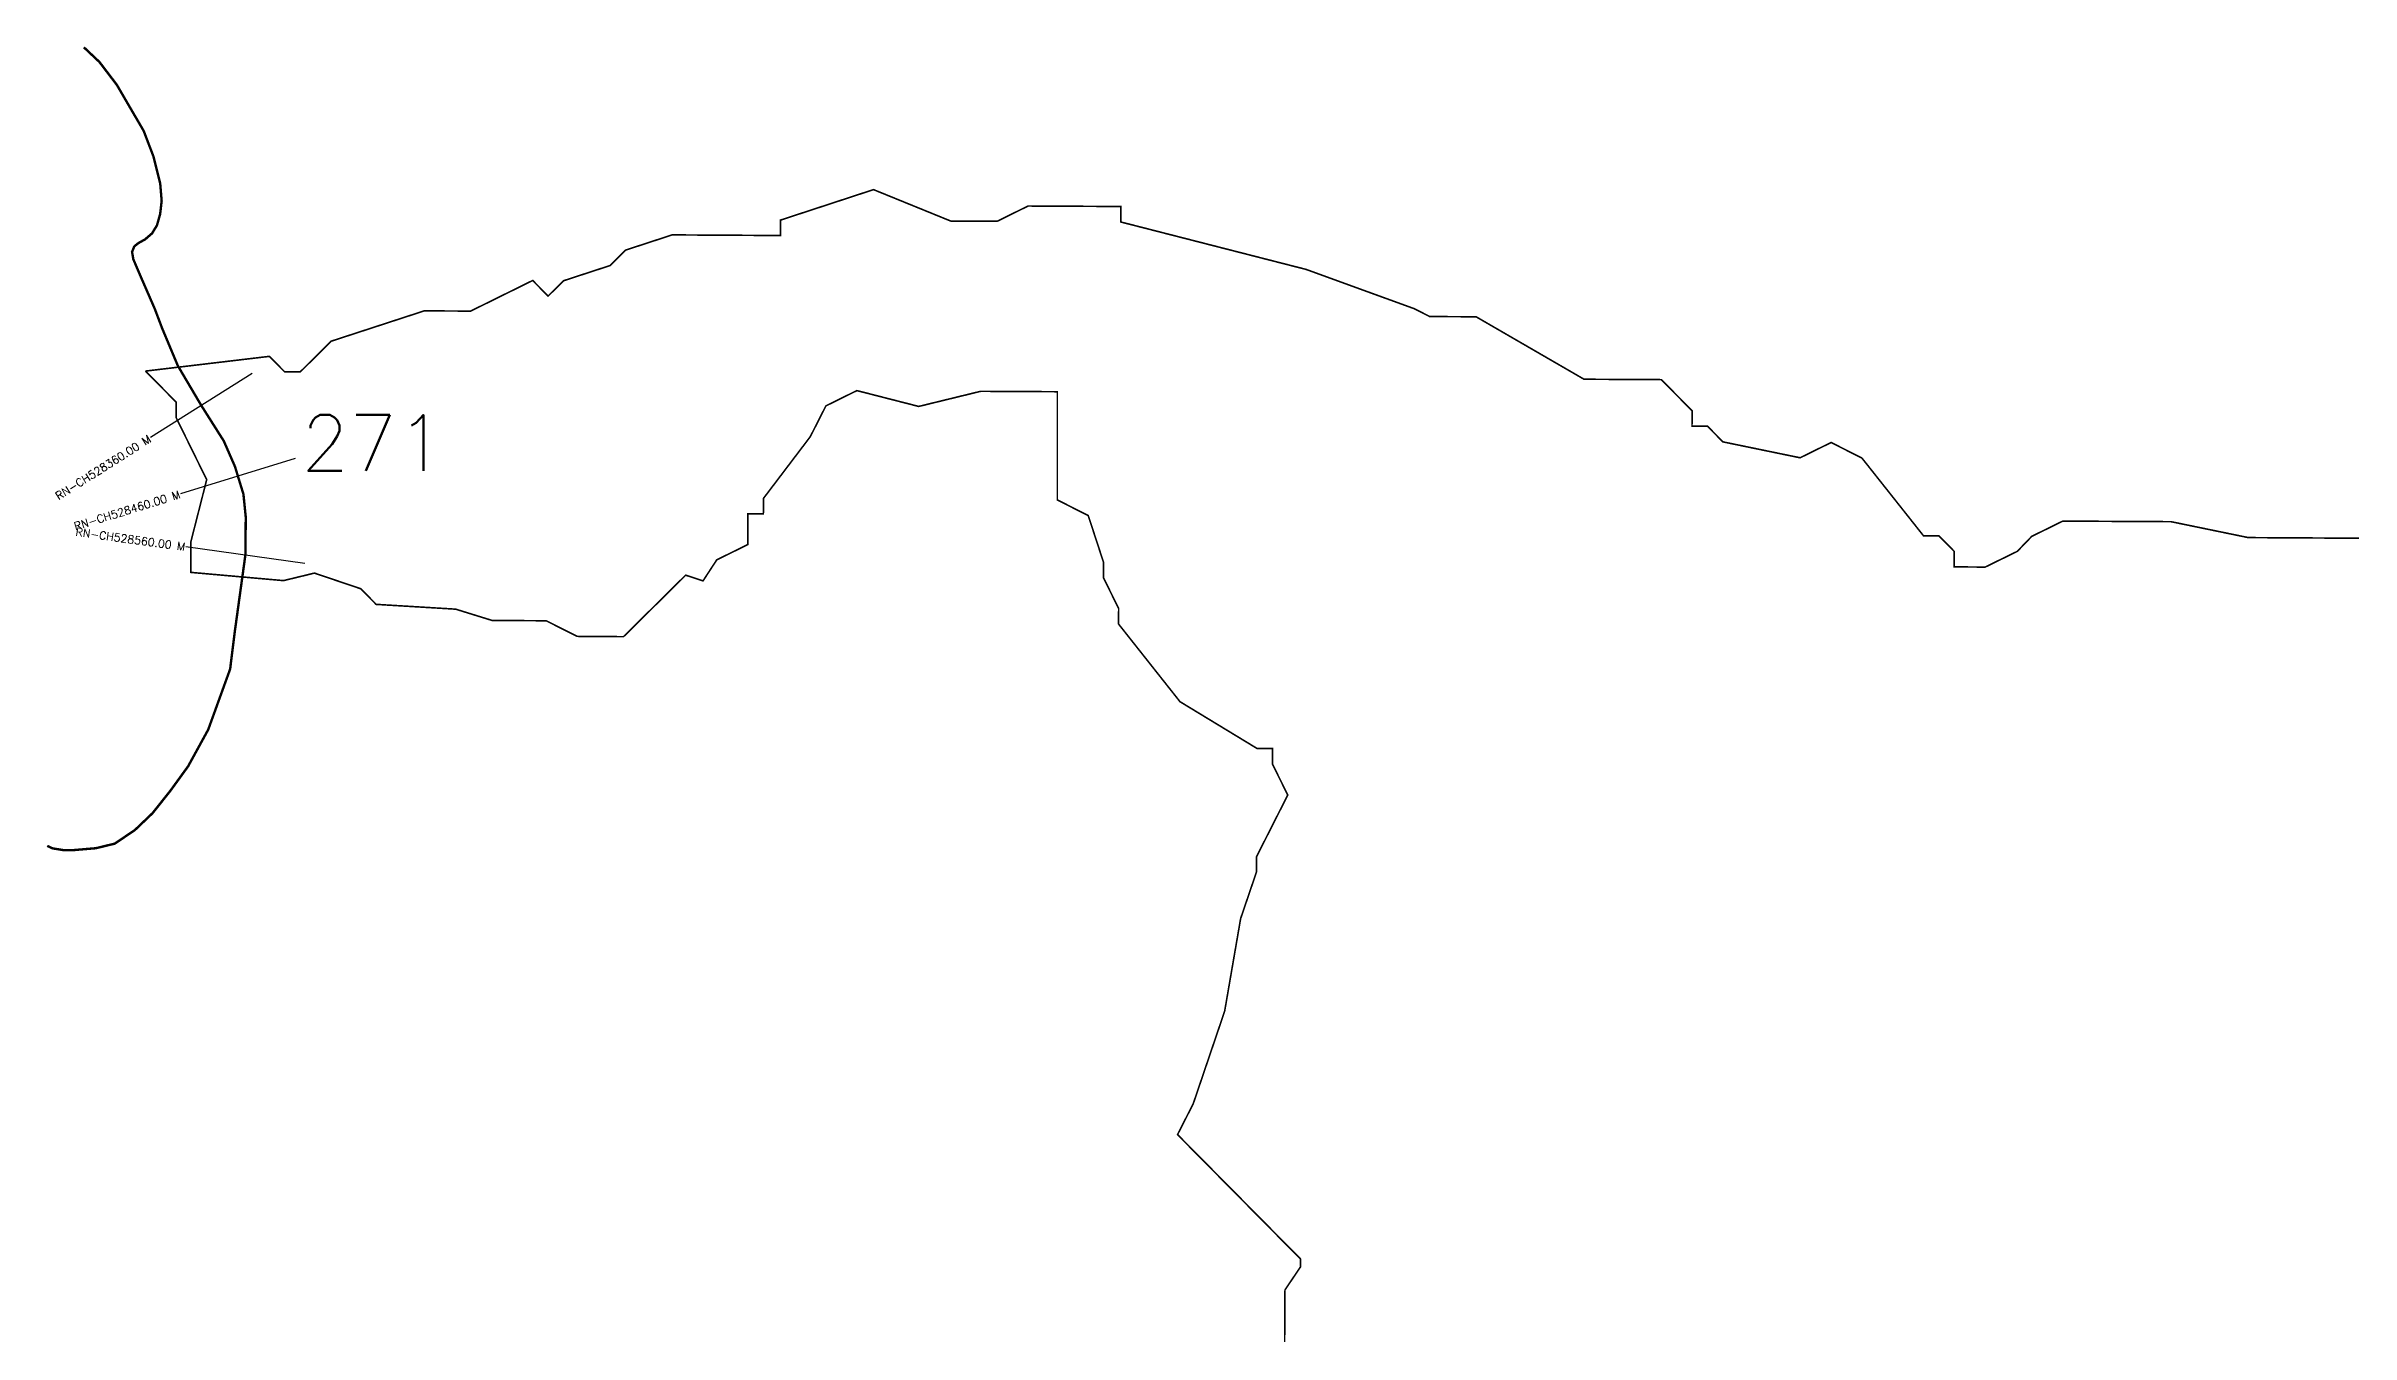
# Model space of a CAD drawing. Header units: metres. Extents: x 316348 to 324132, y 1867334 to 1873739.
# Drawn here: x 317396 to 320277, y 1872129 to 1873739 of the extents above; entities that cross this region are included whole.
import ezdxf
from ezdxf.enums import TextEntityAlignment as Align

# ---------------------------------------------------------------- set-up
doc = ezdxf.new("R2010")
doc.units = ezdxf.units.M
for name, color, linetype in [('CS', 134, 'Continuous'), ('CSMark', 6, 'Continuous'), ('NATURALLY PROTECTED', 3, 'Continuous')]:
    doc.layers.add(name, color=color, linetype=linetype)
doc.styles.get("Standard").update_dxf_attribs({"font": 'simplex.shx'})

msp = doc.modelspace()

# ---------------------------------------------------------------- linework, layer by layer
at = {"color": 6, "const_width": 2, "flags": 128}
for points in [[(317520.7, 1873332.9), (317675.5, 1873351.3), (317694.7, 1873331.9), (317714, 1873331.8), (317752.9, 1873370.3), (317869.1, 1873408.2), (317927.1, 1873407.9), (318004.7, 1873446.2), (318023.9, 1873426.7), (318043.4, 1873445.9), (318101.5, 1873464.9), (318120.9, 1873484.2), (318179, 1873503.2), (318314.4, 1873502.4), (318314.5, 1873521.7), (318430.7, 1873559.8), (318527.2, 1873520.5), (318585.2, 1873520.2), (318623.9, 1873539.3), (318740, 1873538.7), (318739.9, 1873519.3), (318971.5, 1873460), (319106.6, 1873410.9), (319125.9, 1873401.1), (319183.9, 1873400.8), (319318.8, 1873322.7), (319415.4, 1873322.2), (319453.9, 1873283.3), (319453.8, 1873264), (319473.2, 1873263.9), (319492.4, 1873244.4), (319588.9, 1873224.5), (319627.7, 1873243.6), (319666.2, 1873224.1), (319743.1, 1873127), (319762.4, 1873126.9), (319781.6, 1873107.4), (319781.5, 1873088.1), (319820.2, 1873087.8), (319860.4, 1873107.5), (319878.4, 1873126.2), (319917.2, 1873145.3), (320052.5, 1873144.6), (320149.1, 1873124.7), (320371.4, 1873123.4)], [(318944.3, 1872068), (318945, 1872184), (318964.5, 1872212.9), (318964.5, 1872222.6), (318810.7, 1872378.2), (318830.3, 1872416.7), (318869.6, 1872532.5), (318889.6, 1872648.4), (318909.3, 1872706.3), (318909.4, 1872725.6), (318948.5, 1872802.8), (318929.3, 1872841.6), (318929.4, 1872860.9), (318910.1, 1872861), (318813.8, 1872919.5), (318737, 1873016.6), (318737.1, 1873036), (318718, 1873074.8), (318718.1, 1873094.1), (318699.1, 1873152.2), (318660.5, 1873171.8), (318660.5, 1873307.1), (318564.6, 1873307.6), (318487.2, 1873288.7), (318409.9, 1873308.5), (318371.2, 1873289.4), (318351.6, 1873250.8), (318293.2, 1873173.8), (318293, 1873154.5), (318273.7, 1873154.5), (318273.5, 1873116), (318234.7, 1873096.8), (318217.6, 1873070.6), (318195.9, 1873077.7), (318118.2, 1873000.8), (318060.2, 1873001.2), (318021.6, 1873020.7), (317953.9, 1873021.1), (317908.4, 1873035.2), (317809, 1873041.2), (317789.8, 1873060.7), (317731.9, 1873080.3), (317693.2, 1873070.9), (317577.3, 1873081.2), (317577.5, 1873119.9), (317597.2, 1873197.1), (317559, 1873274.7), (317559.1, 1873294), (317520.7, 1873332.9)]]:
    msp.add_lwpolyline(points, dxfattribs=at)
at = {"layer": 'CS'}
for p, q in [((317653.9, 1873330), (317527.1, 1873249.9)), ((317707.8, 1873223.7), (317564.5, 1873179.4)), ((317719.8, 1873092.5), (317571.3, 1873113))]:
    msp.add_line(p, q, dxfattribs=at)
at = {"layer": 'NATURALLY PROTECTED', "const_width": 3, "flags": 128}
msp.add_lwpolyline([(317443.6, 1873737.8), (317463.1, 1873719.4), (317484.8, 1873690.9), (317502.5, 1873660.5), (317518.4, 1873633.3), (317530.7, 1873601.1), (317539.1, 1873567.3), (317540.9, 1873545.7), (317539, 1873529.2), (317535, 1873515.1), (317528.9, 1873505.1), (317520.2, 1873497.6), (317511.6, 1873492.8), (317506.6, 1873488.7), (317503.9, 1873481.9), (317505.5, 1873472.7), (317513.8, 1873453.2), (317532.3, 1873410.7), (317541.5, 1873386.4), (317561.1, 1873339.6), (317590, 1873290.6), (317618.6, 1873245.4), (317632.5, 1873213.6), (317643.1, 1873179), (317646, 1873150.5), (317645.6, 1873103.4), (317632.1, 1873005.6), (317626.5, 1872960.3), (317599.1, 1872884.6), (317574, 1872838.8), (317551.7, 1872808), (317529.4, 1872780), (317507.3, 1872758.9), (317482.2, 1872742), (317458.7, 1872736.3), (317429.2, 1872733.8), (317419.5, 1872733.7), (317404.6, 1872736.1), (317397.9, 1872739.2)], dxfattribs=at)

# ---------------------------------------------------------------- texts
at = {"insert": (317715.1, 1873278.1), "char_height": 70, "attachment_point": 1}
msp.add_mtext_dynamic_manual_height_columns('271', width=95.172, gutter_width=1, heights=[0], dxfattribs=at)
at = {"layer": 'CSMark'}
for s, rotation, p in [('RN-CH528360.00 M', 32.303, (317526.2, 1873249.3)), ('RN-CH528460.00 M', 17.1837, (317563.6, 1873179.1)), ('RN-CH528560.00 M', 352.134, (317570.3, 1873113.1))]:
    msp.add_text(s, height=10, rotation=rotation, dxfattribs=at).set_placement(p, align=Align.MIDDLE_RIGHT)

doc.saveas('drawing.dxf')
